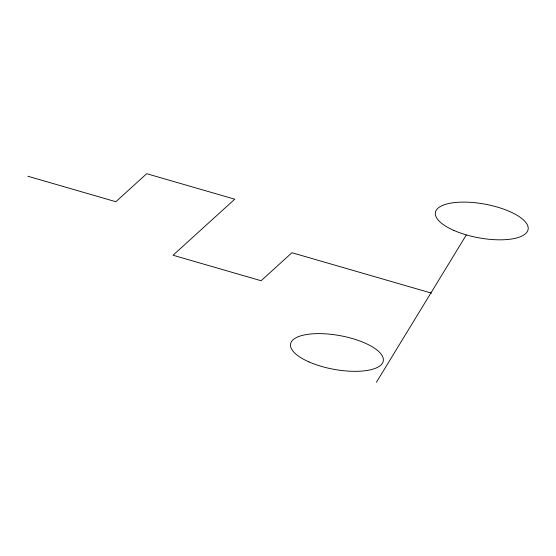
<?xml version="1.0" encoding="UTF-8"?>
<svg xmlns="http://www.w3.org/2000/svg" width="556" height="556" viewBox="0 0 556 556"><rect width="100%" height="100%" fill="white"/><g stroke="black" fill="none" stroke-linecap="round" stroke-linejoin="round"><path stroke-width="0.83" d="M376.398 382.306L466.248 235.056M27.8 176.217L115.85 201.717L146.708 173.694L234.757 199.194L173.041 255.239L261.091 280.738L291.949 252.723L431.366 293.095M453.786 230.386A47.114 17.111 10.4 0 0 527.859 230.406A47.114 17.111 10.4 0 0 463.648 202.106A47.114 17.111 10.4 0 0 453.786 230.386M308.955 361.9A47.114 17.111 10.4 0 0 383.028 361.914A47.114 17.111 10.4 0 0 318.817 333.614A47.114 17.111 10.4 0 0 308.955 361.9"/></g></svg>
